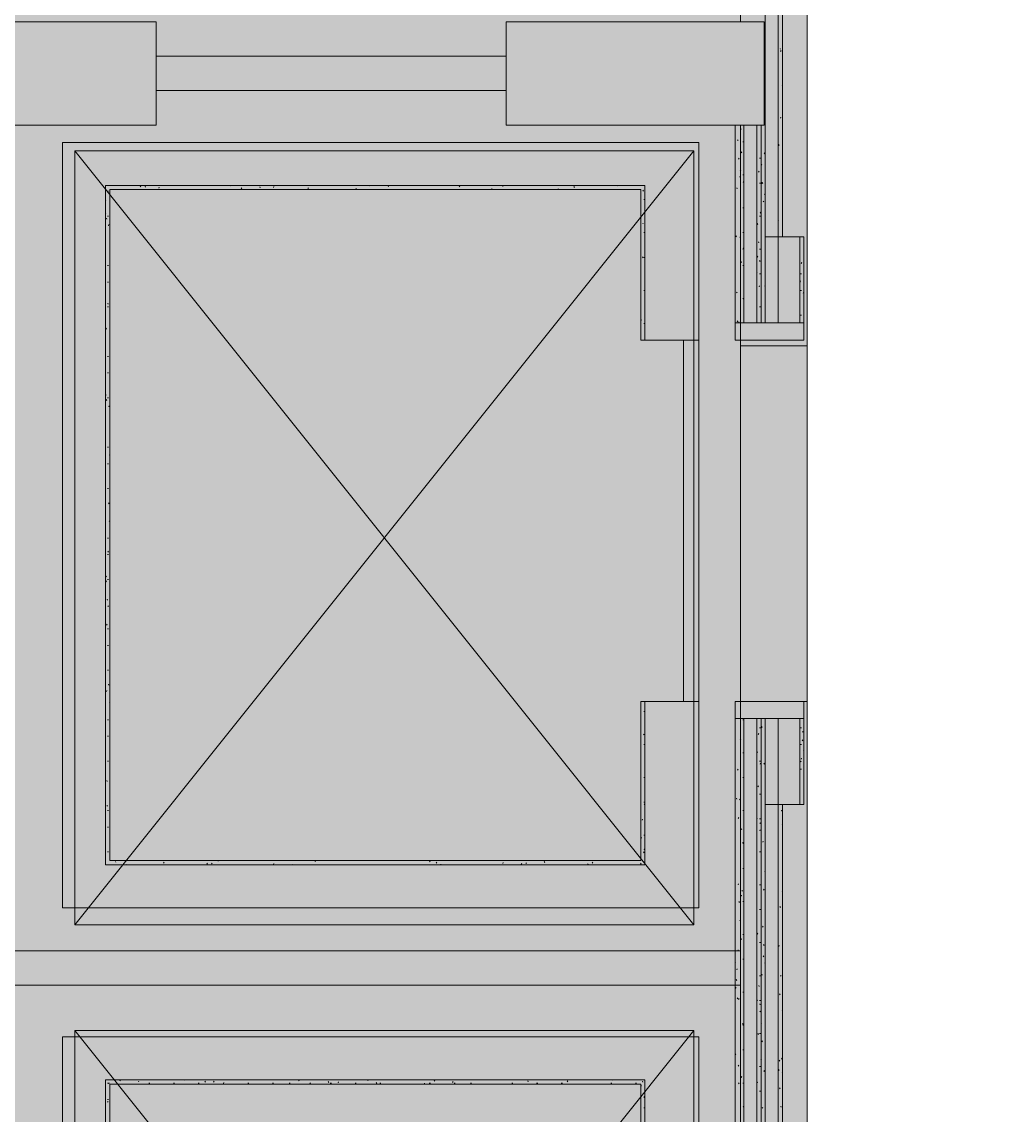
# Model space of a CAD drawing. Header units: inches. Extents: x 4757 to 6765, y 9919 to 10946.
# Drawn here: x 5503.4 to 5616.1, y 10132.2 to 10259.3 of the extents above; entities that cross this region are included whole.
import ezdxf

# ---------------------------------------------------------------- set-up
doc = ezdxf.new("R2010")
doc.units = ezdxf.units.IN
doc.header["$MEASUREMENT"] = 0
for name, color, linetype, lineweight in [('A-DETL', 90, 'Continuous', 9), ('A-DETL-GENF', 92, 'Continuous', 9), ('A-DETL-THIN', 151, 'Continuous', 9), ('A-DOOR', 31, 'Continuous', 13), ('A-FLOR-OTLN', 7, 'Continuous', 9), ('A-WALL-PATT', 111, 'Continuous', 13), ('I-WALL', 2, 'Continuous', 9), ('Propidex Polylines', 7, 'Continuous', 9), ('Rosslyn Plaza North_1777 North Kent St _W632_-09_dwg', 8, 'Continuous', 9), ('S-COLS', 7, 'Continuous', 9)]:
    doc.layers.add(name, color=color, linetype=linetype, lineweight=lineweight)

# ---------------------------------------------------------------- blocks, each defined once
blk = doc.blocks.new('Rosslyn Plaza North_1777 North Kent St _W632_-09_dwg-6954577-Level XX  POWER _ SIGNAL')
at = {"lineweight": 9}
blk.add_line((5587.04, 10221.61), (5587.04, 10179.61), dxfattribs=at)
at = {"lineweight": 9, "flags": 128}
for points in [[(5492.79, 10046.28), (5492.79, 10147.28), (5587.04, 10147.28), (5587.04, 10151.28), (5492.79, 10151.28), (5492.79, 10247.29), (5489.04, 10247.29), (5489.04, 10259.29), (5489.79, 10259.29), (5489.04, 10259.29), (5489.04, 10351.29)], [(5492.79, 10259.29), (5519.04, 10259.29), (5519.04, 10247.29), (5489.04, 10247.29), (5489.04, 10132.78)], [(5509.59, 10244.3), (5581.59, 10244.3), (5581.59, 10154.3), (5509.59, 10154.3), (5509.59, 10244.3), (5581.59, 10154.3), (5509.59, 10154.3), (5581.59, 10244.3)], [(5509.59, 10142), (5581.59, 10142), (5581.59, 10052), (5509.59, 10052), (5509.59, 10142), (5581.59, 10052), (5509.59, 10052), (5581.59, 10142)]]:
    blk.add_lwpolyline(points, dxfattribs=at)
for points in [[(5587.04, 10259.29), (5589.79, 10259.29), (5589.79, 10247.29), (5587.04, 10247.29), (5587.04, 10221.61), (5594.79, 10221.61), (5594.79, 10284.29), (5587.04, 10284.29)], [(5559.79, 10259.29), (5559.79, 10247.29), (5589.79, 10247.29), (5589.79, 10259.29)], [(5519.04, 10255.29), (5519.04, 10251.29), (5559.79, 10251.29), (5559.79, 10255.29)], [(5594.79, 10180.28), (5587.04, 10180.28), (5587.04, 10118.28), (5594.79, 10118.28)]]:
    blk.add_lwpolyline(points, close=True, dxfattribs=at)
at = {"layer": 'A-DETL', "color": 7}
blk.add_line((5580.42, 10222.28), (5580.42, 10180.28), dxfattribs=at)
at = {"layer": 'A-DOOR', "color": 7, "lineweight": 9, "flags": 128}
for points in [[(5594.42, 10222.28), (5594.42, 10224.28), (5586.42, 10224.28), (5586.42, 10222.28)], [(5594.42, 10178.28), (5594.42, 10180.28), (5586.42, 10180.28), (5586.42, 10178.28)]]:
    blk.add_lwpolyline(points, close=True, dxfattribs=at)
at = {"layer": 'A-FLOR-OTLN'}
blk.add_line((5582.17, 10180.28), (5582.17, 10222.28), dxfattribs=at)
at = {"layer": 'A-WALL-PATT', "color": 7, "lineweight": 9}
for p, q in [((5591.7, 10256.1), (5591.64, 10256.21)), ((5591.77, 10255.96), (5591.7, 10255.85)), ((5591.92, 10251.89), (5591.9, 10251.93)), ((5589.92, 10249.59), (5589.88, 10249.65)), ((5591.73, 10248.22), (5591.67, 10248.11)), ((5586.42, 10247.27), (5586.47, 10247.27)), ((5587.1, 10246.79), (5587.04, 10246.9)), ((5589.23, 10247.27), (5589.35, 10247.27)), ((5586.75, 10245.48), (5586.69, 10245.59)), ((5587.31, 10245.35), (5587.42, 10245.35)), ((5586.42, 10244.39), (5586.47, 10244.39)), ((5587.19, 10244.19), (5587.13, 10244.08)), ((5589.85, 10243.95), (5589.79, 10244.06)), ((5591.52, 10244.91), (5591.45, 10245.02)), ((5586.88, 10243.34), (5586.81, 10243.45)), ((5589.23, 10243.43), (5589.35, 10243.43)), ((5589.5, 10242.64), (5589.44, 10242.75)), ((5587.06, 10242.05), (5587, 10241.94)), ((5587.31, 10241.51), (5587.42, 10241.51)), ((5589.21, 10241.92), (5589.14, 10241.81)), ((5514.38, 10240.28), (5514.37, 10240.28)), ((5517.28, 10240.21), (5517.21, 10240.1)), ((5527.71, 10240.22), (5527.68, 10240.28)), ((5536.16, 10240.28), (5536.15, 10240.26)), ((5543.92, 10240.28), (5543.89, 10240.22)), ((5546.09, 10240.2), (5546.03, 10240.09)), ((5554.39, 10240.1), (5554.32, 10240.21)), ((5559.43, 10240.26), (5559.37, 10240.15)), ((5564.27, 10240.26), (5564.26, 10240.28)), ((5572.74, 10240.28), (5572.7, 10240.21)), ((5587.01, 10241.2), (5586.94, 10241.31)), ((5587.41, 10240.73), (5587.35, 10240.62)), ((5589.23, 10240.55), (5589.35, 10240.55)), ((5589.56, 10240.61), (5589.49, 10240.5)), ((5589.63, 10240.49), (5589.57, 10240.6)), ((5513.39, 10239.59), (5513.51, 10239.59)), ((5517.83, 10240.05), (5517.77, 10240.17)), ((5519.1, 10239.78), (5519.08, 10239.81)), ((5519.42, 10240.08), (5519.36, 10239.97)), ((5529.02, 10239.87), (5528.96, 10239.98)), ((5531.17, 10240), (5531.1, 10240.11)), ((5531.44, 10239.79), (5531.44, 10239.78)), ((5532.76, 10240.14), (5532.69, 10240.03)), ((5536.76, 10239.9), (5536.7, 10240.01)), ((5542.36, 10239.81), (5542.3, 10239.92)), ((5558.12, 10239.91), (5558.05, 10239.8)), ((5565.86, 10239.88), (5565.8, 10239.78)), ((5567.72, 10240.04), (5567.66, 10240.15)), ((5568.98, 10239.78), (5568.97, 10239.8)), ((5575.74, 10239.71), (5575.68, 10239.61)), ((5586.66, 10239.88), (5586.59, 10240)), ((5589.91, 10239.29), (5589.84, 10239.18)), ((5513.19, 10238.49), (5513.17, 10238.53)), ((5575.79, 10238.63), (5575.92, 10238.63)), ((5586.42, 10238.63), (5586.47, 10238.63)), ((5587.31, 10237.67), (5587.42, 10237.67)), ((5589.76, 10238.35), (5589.69, 10238.46)), ((5513.21, 10237.02), (5513.17, 10236.94)), ((5513.32, 10236.34), (5513.26, 10236.45)), ((5513.39, 10236.71), (5513.51, 10236.71)), ((5586.42, 10236.71), (5586.47, 10236.71)), ((5586.43, 10236.43), (5586.42, 10236.45)), ((5589.23, 10236.71), (5589.35, 10236.71)), ((5589.41, 10237.04), (5589.34, 10237.15)), ((5513.56, 10235.71), (5513.5, 10235.59)), ((5575.72, 10235.79), (5575.66, 10235.9)), ((5589.06, 10235.73), (5588.99, 10235.84)), ((5591.44, 10236.19), (5591.42, 10236.15)), ((5575.79, 10234.79), (5575.92, 10234.79)), ((5586.42, 10233.83), (5586.47, 10233.83)), ((5586.56, 10234.29), (5586.5, 10234.4)), ((5587.31, 10234.79), (5587.42, 10234.79)), ((5587.38, 10233), (5587.32, 10232.88)), ((5589.18, 10233.58), (5589.12, 10233.7)), ((5589.23, 10232.87), (5589.35, 10232.87)), ((5575.71, 10231.98), (5575.64, 10231.87)), ((5575.79, 10231.91), (5575.92, 10231.91)), ((5575.92, 10231.6), (5575.91, 10231.61)), ((5587.17, 10231.31), (5587.11, 10231.42)), ((5589.04, 10232.04), (5588.98, 10231.92)), ((5589.31, 10231.44), (5589.25, 10231.55)), ((5594.16, 10231.3), (5594.1, 10231.19)), ((5513.39, 10230.95), (5513.51, 10230.95)), ((5587.31, 10230.95), (5587.42, 10230.95)), ((5588.96, 10230.13), (5588.92, 10230.2)), ((5513.39, 10229.03), (5513.51, 10229.03)), ((5589.23, 10229.99), (5589.35, 10229.99)), ((5594.03, 10229.16), (5593.97, 10229.04)), ((5594.03, 10229.99), (5594.15, 10229.99)), ((5575.79, 10228.07), (5575.92, 10228.07)), ((5586.42, 10228.07), (5586.47, 10228.07)), ((5586.64, 10227.88), (5586.58, 10227.77)), ((5589.26, 10228.58), (5589.2, 10228.47)), ((5589.92, 10228.47), (5589.86, 10228.58)), ((5594.03, 10228.07), (5594.15, 10228.07)), ((5594.38, 10227.84), (5594.32, 10227.73)), ((5513.48, 10226.46), (5513.42, 10226.57)), ((5587.31, 10227.11), (5587.42, 10227.11)), ((5587.42, 10227.04), (5587.36, 10227.14)), ((5513.39, 10226.15), (5513.51, 10226.15)), ((5586.42, 10226.15), (5586.47, 10226.15)), ((5589.23, 10226.15), (5589.35, 10226.15)), ((5589.92, 10225.88), (5589.9, 10225.85)), ((5594.03, 10225.19), (5594.15, 10225.19)), ((5513.27, 10223.68), (5513.21, 10223.57)), ((5575.53, 10224.59), (5575.47, 10224.7)), ((5575.79, 10224.23), (5575.92, 10224.23)), ((5586.72, 10224.41), (5586.66, 10224.52)), ((5586.86, 10224.42), (5586.8, 10224.31)), ((5594.42, 10224.52), (5594.4, 10224.55)), ((5513.39, 10220.39), (5513.51, 10220.39)), ((5513.39, 10218.47), (5513.51, 10218.47)), ((5513.24, 10215.94), (5513.18, 10215.83)), ((5513.3, 10215.27), (5513.23, 10215.38)), ((5513.39, 10215.59), (5513.51, 10215.59)), ((5513.59, 10214.63), (5513.53, 10214.52)), ((5513.39, 10209.83), (5513.51, 10209.83)), ((5513.67, 10209.01), (5513.62, 10208.92)), ((5513.39, 10207.91), (5513.51, 10207.91)), ((5513.39, 10205.03), (5513.51, 10205.03)), ((5513.59, 10203.24), (5513.52, 10203.35)), ((5513.65, 10201.29), (5513.59, 10201.18)), ((5513.67, 10201.18), (5513.65, 10201.21)), ((5513.39, 10199.27), (5513.51, 10199.27)), ((5513.39, 10197.35), (5513.51, 10197.35)), ((5513.49, 10197.64), (5513.43, 10197.75)), ((5513.26, 10194.86), (5513.2, 10194.75)), ((5513.39, 10194.47), (5513.51, 10194.47)), ((5513.27, 10194.19), (5513.21, 10194.3)), ((5513.4, 10192.05), (5513.34, 10192.16)), ((5513.49, 10191.41), (5513.42, 10191.3)), ((5513.36, 10189.27), (5513.29, 10189.16)), ((5513.39, 10188.71), (5513.51, 10188.71)), ((5513.39, 10186.79), (5513.51, 10186.79)), ((5513.67, 10187.89), (5513.65, 10187.85)), ((5513.39, 10183.91), (5513.51, 10183.91)), ((5513.56, 10182.17), (5513.5, 10182.28)), ((5513.32, 10181.53), (5513.26, 10181.42)), ((5513.67, 10180.21), (5513.61, 10180.11)), ((5513.39, 10178.15), (5513.51, 10178.15)), ((5575.79, 10179.11), (5575.92, 10179.11)), ((5587.31, 10178.15), (5587.42, 10178.15)), ((5589.23, 10177.19), (5589.35, 10177.19)), ((5589.55, 10177.26), (5589.49, 10177.38)), ((5594.03, 10177.19), (5594.15, 10177.19)), ((5594.32, 10176.69), (5594.26, 10176.8)), ((5513.39, 10176.23), (5513.51, 10176.23)), ((5575.82, 10176.49), (5575.75, 10176.38)), ((5587.06, 10175.82), (5587, 10175.93)), ((5589.15, 10176.55), (5589.09, 10176.44)), ((5594.27, 10175.81), (5594.21, 10175.7)), ((5575.79, 10175.27), (5575.92, 10175.27)), ((5586.42, 10175.27), (5586.47, 10175.27)), ((5587.31, 10174.31), (5587.42, 10174.31)), ((5589.02, 10174.4), (5588.96, 10174.29)), ((5594.03, 10175.27), (5594.15, 10175.27)), ((5594.42, 10174.6), (5594.38, 10174.66)), ((5513.39, 10173.35), (5513.51, 10173.35)), ((5586.42, 10173.35), (5586.47, 10173.35)), ((5589.23, 10173.35), (5589.35, 10173.35)), ((5589.38, 10173.09), (5589.31, 10172.98)), ((5589.81, 10172.98), (5589.75, 10173.09)), ((5594.1, 10173.24), (5594.03, 10173.35)), ((5594.14, 10173.67), (5594.08, 10173.56)), ((5586.75, 10172.39), (5586.69, 10172.28)), ((5594.03, 10172.39), (5594.15, 10172.39)), ((5513.37, 10170.97), (5513.31, 10171.08)), ((5575.79, 10171.43), (5575.92, 10171.43)), ((5586.42, 10170.47), (5586.47, 10170.47)), ((5587.31, 10171.43), (5587.42, 10171.43)), ((5589.11, 10170.36), (5589.04, 10170.47)), ((5575.43, 10170.06), (5575.42, 10170.04)), ((5586.61, 10168.92), (5586.55, 10169.03)), ((5589.23, 10169.51), (5589.35, 10169.51)), ((5513.38, 10168.19), (5513.32, 10168.08)), ((5575.79, 10168.55), (5575.92, 10168.55)), ((5575.9, 10168.27), (5575.84, 10168.38)), ((5586.98, 10168.93), (5586.91, 10168.83)), ((5513.39, 10167.59), (5513.51, 10167.59)), ((5575.65, 10166.6), (5575.59, 10166.49)), ((5586.85, 10166.79), (5586.78, 10166.68)), ((5587.31, 10167.59), (5587.42, 10167.59)), ((5588.99, 10166.66), (5588.93, 10166.55)), ((5589.23, 10166.63), (5589.35, 10166.63)), ((5591.86, 10167.51), (5591.8, 10167.62)), ((5513.39, 10165.67), (5513.51, 10165.67)), ((5587.2, 10165.48), (5587.13, 10165.37)), ((5589.34, 10165.35), (5589.28, 10165.24)), ((5589.37, 10166.07), (5589.3, 10166.18)), ((5591.92, 10165.98), (5591.9, 10165.94)), ((5575.52, 10164.46), (5575.46, 10164.35)), ((5575.79, 10164.71), (5575.92, 10164.71)), ((5586.42, 10164.71), (5586.47, 10164.71)), ((5587.35, 10163.8), (5587.29, 10163.91)), ((5589.69, 10164.04), (5589.63, 10163.93)), ((5513.39, 10162.79), (5513.51, 10162.79)), ((5575.81, 10162.68), (5575.74, 10162.79)), ((5575.88, 10163.15), (5575.81, 10163.04)), ((5586.42, 10162.79), (5586.47, 10162.79)), ((5587.31, 10163.75), (5587.42, 10163.75)), ((5589.23, 10162.79), (5589.35, 10162.79)), ((5514.37, 10161.57), (5514.31, 10161.68)), ((5519.97, 10161.47), (5519.9, 10161.58)), ((5525.02, 10161.47), (5524.96, 10161.36)), ((5525.56, 10161.38), (5525.5, 10161.49)), ((5526.31, 10161.78), (5526.27, 10161.71)), ((5532.76, 10161.44), (5532.7, 10161.33)), ((5537.59, 10161.67), (5537.52, 10161.78)), ((5539.61, 10161.78), (5539.61, 10161.77)), ((5550.92, 10161.61), (5550.86, 10161.72)), ((5551.7, 10161.59), (5551.63, 10161.48)), ((5552.22, 10161.28), (5552.17, 10161.37)), ((5559.44, 10161.56), (5559.37, 10161.45)), ((5560.81, 10161.78), (5560.8, 10161.78)), ((5561.58, 10161.43), (5561.52, 10161.32)), ((5562.12, 10161.42), (5562.05, 10161.53)), ((5564.26, 10161.55), (5564.2, 10161.66)), ((5569.32, 10161.39), (5569.25, 10161.28)), ((5569.86, 10161.46), (5569.79, 10161.57)), ((5575.46, 10161.37), (5575.39, 10161.47)), ((5587.42, 10161.76), (5587.42, 10161.77)), ((5515.64, 10161.28), (5515.62, 10161.33)), ((5534.91, 10161.31), (5534.89, 10161.28)), ((5565.53, 10161.28), (5565.51, 10161.31)), ((5587.31, 10160.87), (5587.42, 10160.87)), ((5589.91, 10160.59), (5589.85, 10160.48)), ((5586.42, 10159.91), (5586.47, 10159.91)), ((5586.81, 10159.05), (5586.75, 10158.94)), ((5589.23, 10158.95), (5589.35, 10158.95)), ((5587.16, 10157.74), (5587.1, 10157.63)), ((5587.26, 10158.2), (5587.19, 10158.31)), ((5589.79, 10158.44), (5589.72, 10158.33)), ((5591.92, 10158.3), (5591.87, 10158.21)), ((5586.91, 10156.89), (5586.84, 10157)), ((5587.31, 10157.03), (5587.42, 10157.03)), ((5591.67, 10156.32), (5591.61, 10156.43)), ((5589.23, 10156.07), (5589.35, 10156.07)), ((5586.42, 10154.15), (5586.47, 10154.15)), ((5587.03, 10154.75), (5586.97, 10154.86)), ((5589.66, 10154.05), (5589.59, 10154.16)), ((5586.43, 10152.62), (5586.42, 10152.62)), ((5587.16, 10152.61), (5587.1, 10152.72)), ((5587.31, 10153.19), (5587.42, 10153.19)), ((5589.05, 10153.33), (5588.99, 10153.22)), ((5586.42, 10152.23), (5586.47, 10152.23)), ((5586.81, 10151.29), (5586.75, 10151.4)), ((5589.23, 10152.23), (5589.35, 10152.23)), ((5589.79, 10151.9), (5589.72, 10152.01)), ((5591.54, 10151.89), (5591.48, 10151.78)), ((5586.46, 10149.98), (5586.42, 10150.05)), ((5587.31, 10150.31), (5587.42, 10150.31)), ((5589.75, 10150.7), (5589.69, 10150.59)), ((5586.42, 10149.35), (5586.47, 10149.35)), ((5586.65, 10149.17), (5586.59, 10149.06)), ((5589.91, 10149.76), (5589.85, 10149.87)), ((5586.59, 10147.84), (5586.53, 10147.95)), ((5589.23, 10148.39), (5589.35, 10148.39)), ((5589.56, 10148.45), (5589.5, 10148.56)), ((5591.77, 10148.43), (5591.7, 10148.32)), ((5586.52, 10147.03), (5586.46, 10146.92)), ((5587.31, 10146.47), (5587.42, 10146.47)), ((5589.21, 10147.14), (5589.15, 10147.25)), ((5591.64, 10146.29), (5591.57, 10146.18)), ((5586.72, 10145.7), (5586.65, 10145.81)), ((5586.87, 10145.72), (5586.81, 10145.61)), ((5589.01, 10145.59), (5588.95, 10145.48)), ((5589.23, 10145.51), (5589.35, 10145.51)), ((5589.34, 10144.99), (5589.28, 10145.1)), ((5586.42, 10143.59), (5586.47, 10143.59)), ((5589.37, 10144.28), (5589.3, 10144.17)), ((5591.92, 10144.36), (5591.9, 10144.4)), ((5587.33, 10142.72), (5587.26, 10142.83)), ((5587.31, 10142.63), (5587.42, 10142.63)), ((5586.42, 10141.67), (5586.47, 10141.67)), ((5589.12, 10141.54), (5589.05, 10141.65)), ((5589.23, 10141.67), (5589.35, 10141.67)), ((5587.31, 10139.75), (5587.42, 10139.75)), ((5589.59, 10140.82), (5589.52, 10140.71)), ((5586.49, 10139.29), (5586.42, 10139.18)), ((5586.42, 10138.79), (5586.47, 10138.79)), ((5591.6, 10138.55), (5591.54, 10138.44)), ((5591.87, 10138.69), (5591.81, 10138.8)), ((5586.84, 10137.98), (5586.77, 10137.87)), ((5589.23, 10137.83), (5589.35, 10137.83)), ((5589.81, 10137.37), (5589.75, 10137.26)), ((5591.52, 10137.38), (5591.45, 10137.49)), ((5514.91, 10136.27), (5514.84, 10136.16)), ((5517.05, 10136.14), (5516.99, 10136.03)), ((5522.34, 10136.24), (5522.32, 10136.28)), ((5524.79, 10136.11), (5524.73, 10136)), ((5525.79, 10136.02), (5525.73, 10136.13)), ((5526.93, 10135.98), (5526.87, 10135.87)), ((5530.08, 10136.28), (5530.08, 10136.28)), ((5535.68, 10136.18), (5535.62, 10136.28)), ((5536.99, 10135.83), (5536.92, 10135.94)), ((5539.13, 10135.96), (5539.07, 10136.07)), ((5540.27, 10136.04), (5540.21, 10135.93)), ((5543.72, 10136.26), (5543.66, 10136.15)), ((5544.73, 10135.87), (5544.66, 10135.98)), ((5551.46, 10136.23), (5551.4, 10136.12)), ((5553.61, 10136.1), (5553.54, 10135.99)), ((5562.35, 10136.06), (5562.29, 10136.17)), ((5566.94, 10136.16), (5566.88, 10136.05)), ((5570.34, 10136.28), (5570.33, 10136.27)), ((5572.23, 10136.23), (5572.2, 10136.28)), ((5575.69, 10136), (5575.62, 10136.11)), ((5587.19, 10136.67), (5587.12, 10136.55)), ((5589.02, 10135.94), (5588.96, 10136.05)), ((5591.92, 10137.18), (5591.89, 10137.13)), ((5513.39, 10135.91), (5513.51, 10135.91)), ((5513.6, 10135.92), (5513.53, 10135.81)), ((5518.19, 10135.91), (5518.31, 10135.91)), ((5521.07, 10135.91), (5521.19, 10135.91)), ((5523.95, 10135.91), (5524.07, 10135.91)), ((5529.71, 10135.91), (5529.83, 10135.91)), ((5532.59, 10135.91), (5532.71, 10135.91)), ((5534.51, 10135.91), (5534.63, 10135.91)), ((5539.31, 10135.91), (5539.44, 10135.91)), ((5542.19, 10135.91), (5542.31, 10135.91)), ((5545.07, 10135.91), (5545.19, 10135.91)), ((5550.32, 10135.78), (5550.26, 10135.88)), ((5550.83, 10135.91), (5550.95, 10135.91)), ((5553.71, 10135.91), (5553.83, 10135.91)), ((5555.63, 10135.91), (5555.75, 10135.91)), ((5560.43, 10135.91), (5560.55, 10135.91)), ((5563.31, 10135.91), (5563.44, 10135.91)), ((5565.63, 10135.81), (5565.62, 10135.78)), ((5566.19, 10135.91), (5566.31, 10135.91)), ((5571.95, 10135.91), (5572.07, 10135.91)), ((5574.83, 10135.91), (5574.95, 10135.91)), ((5575.51, 10135.64), (5575.45, 10135.54)), ((5586.88, 10135.81), (5586.82, 10135.92)), ((5587.31, 10135.91), (5587.42, 10135.91)), ((5589.23, 10134.95), (5589.35, 10134.95)), ((5591.65, 10135.24), (5591.58, 10135.35)), ((5513.39, 10133.99), (5513.51, 10133.99)), ((5513.47, 10133.78), (5513.4, 10133.67)), ((5575.87, 10134.33), (5575.8, 10134.22)), ((5575.79, 10133.03), (5575.92, 10133.03)), ((5586.42, 10133.03), (5586.47, 10133.03)), ((5587.41, 10133.21), (5587.35, 10133.1)), ((5589.63, 10132.97), (5589.57, 10133.08)), ((5591.77, 10133.1), (5591.71, 10133.21))]:
    blk.add_line(p, q, dxfattribs=at)
at = {"layer": 'A-WALL-PATT', "color": 7, "lineweight": 9, "flags": 128}
for points in [[(5587.03, 10234.31), (5587.02, 10234.28), (5586.96, 10234.2)], [(5589.47, 10142.85), (5589.42, 10142.93), (5589.41, 10142.96)], [(5589.46, 10138.68), (5589.42, 10138.61), (5589.4, 10138.57)]]:
    blk.add_lwpolyline(points, dxfattribs=at)
at = {"layer": 'I-WALL', "color": 7}
for p, q in [((5589.92, 10224.28), (5589.92, 10282.29)), ((5591.42, 10224.28), (5591.42, 10282.29)), ((5591.92, 10234.28), (5591.92, 10272.29)), ((5587.42, 10224.28), (5587.42, 10247.29)), ((5588.92, 10224.28), (5588.92, 10247.29)), ((5589.42, 10224.28), (5589.42, 10247.29)), ((5593.92, 10224.28), (5593.92, 10234.28)), ((5589.92, 10168.28), (5589.92, 10178.28)), ((5593.92, 10168.28), (5593.92, 10178.28))]:
    blk.add_line(p, q, dxfattribs=at)
at = {"layer": 'I-WALL', "color": 7, "flags": 128}
for points in [[(5586.42, 10247.29), (5586.42, 10224.28), (5594.42, 10224.28), (5594.42, 10234.28), (5591.92, 10234.28), (5589.92, 10234.28)], [(5575.92, 10180.28), (5575.92, 10161.28), (5513.17, 10161.28), (5513.17, 10240.28), (5575.92, 10240.28), (5575.92, 10222.28)], [(5591.92, 10168.28), (5594.42, 10168.28), (5594.42, 10178.28), (5586.42, 10178.28), (5586.42, 10168.28), (5586.42, 10130.28), (5586.42, 10120.28), (5594.42, 10120.28), (5594.42, 10130.28), (5591.92, 10130.28), (5591.92, 10168.28), (5589.92, 10168.28), (5589.92, 10130.28)], [(5587.42, 10120.28), (5587.42, 10130.28), (5587.42, 10168.28), (5587.42, 10178.28)], [(5588.92, 10120.28), (5588.92, 10130.28), (5588.92, 10168.28), (5588.92, 10178.28)], [(5589.42, 10120.28), (5589.42, 10130.28), (5589.42, 10168.28), (5589.42, 10178.28)], [(5591.42, 10120.28), (5591.42, 10130.28), (5591.42, 10168.28), (5591.42, 10178.28)], [(5575.92, 10076.28), (5575.92, 10057.28), (5513.17, 10057.28), (5513.17, 10136.28), (5575.92, 10136.28), (5575.92, 10118.28)]]:
    blk.add_lwpolyline(points, dxfattribs=at)
for points in [[(5575.42, 10161.78), (5513.67, 10161.78), (5513.67, 10239.78), (5575.42, 10239.78), (5575.42, 10222.28), (5582.17, 10222.28), (5582.17, 10245.28), (5508.17, 10245.28), (5508.17, 10156.28), (5582.17, 10156.28), (5582.17, 10180.28), (5575.42, 10180.28)], [(5575.42, 10057.78), (5513.67, 10057.78), (5513.67, 10135.78), (5575.42, 10135.78), (5575.42, 10118.28), (5582.17, 10118.28), (5582.17, 10141.28), (5508.17, 10141.28), (5508.17, 10052.28), (5582.17, 10052.28), (5582.17, 10076.28), (5575.42, 10076.28)]]:
    blk.add_lwpolyline(points, close=True, dxfattribs=at)
at = {"layer": 'Propidex Polylines', "flags": 128}
blk.add_lwpolyline([(5470.54, 10033.28), (5594.79, 10033.28), (5594.79, 10369.29), (5488.04, 10369.29), (5488.04, 10355.04), (5460.04, 10355.04), (5460.04, 10369.29), (5441.29, 10369.29), (5441.29, 10254.28), (5488.54, 10254.28), (5488.54, 10132.78), (5309.94, 10132.78), (5309.94, 10032.53), (5470.54, 10032.53)], close=True, dxfattribs=at)
at = {"layer": 'S-COLS', "flags": 128}
blk.add_lwpolyline([(5559.79, 10247.29), (5589.79, 10247.29), (5589.79, 10259.29), (5559.79, 10259.29)], close=True, dxfattribs=at)

msp = doc.modelspace()

# ---------------------------------------------------------------- hatches: boundary and pattern name
at = {"layer": 'A-DETL-GENF'}
h = msp.add_hatch(color=9, dxfattribs=at)
h.paths.add_polyline_path([(5271.56, 10032.53), (5594.79, 10032.53), (5594.79, 10369.29), (5194.41, 10369.29), (5194.41, 10221.28), (5246.43, 10221.28), (5246.43, 10032.53)], flags=0)
h.paths.add_polyline_path([(5726.04, 10033.28), (6128.43, 10033.28), (6128.43, 10097.03), (6247.91, 10097.03), (6247.91, 10186.79), (6246.16, 10186.79), (6246.16, 10215.79), (6247.91, 10215.79), (6247.91, 10369.29), (5726.04, 10369.29), (5726.04, 10218.14)], flags=0)

# ---------------------------------------------------------------- linework, layer by layer
at = {"layer": 'A-DETL-THIN'}
msp.add_line((5594.79, 10032.53), (5594.79, 10369.29), dxfattribs=at)

# ---------------------------------------------------------------- block references
at = {"layer": 'Rosslyn Plaza North_1777 North Kent St _W632_-09_dwg', "color": 7}
msp.add_blockref('Rosslyn Plaza North_1777 North Kent St _W632_-09_dwg-6954577-Level XX  POWER _ SIGNAL', (0, 0), dxfattribs=at)

doc.saveas('drawing.dxf')
